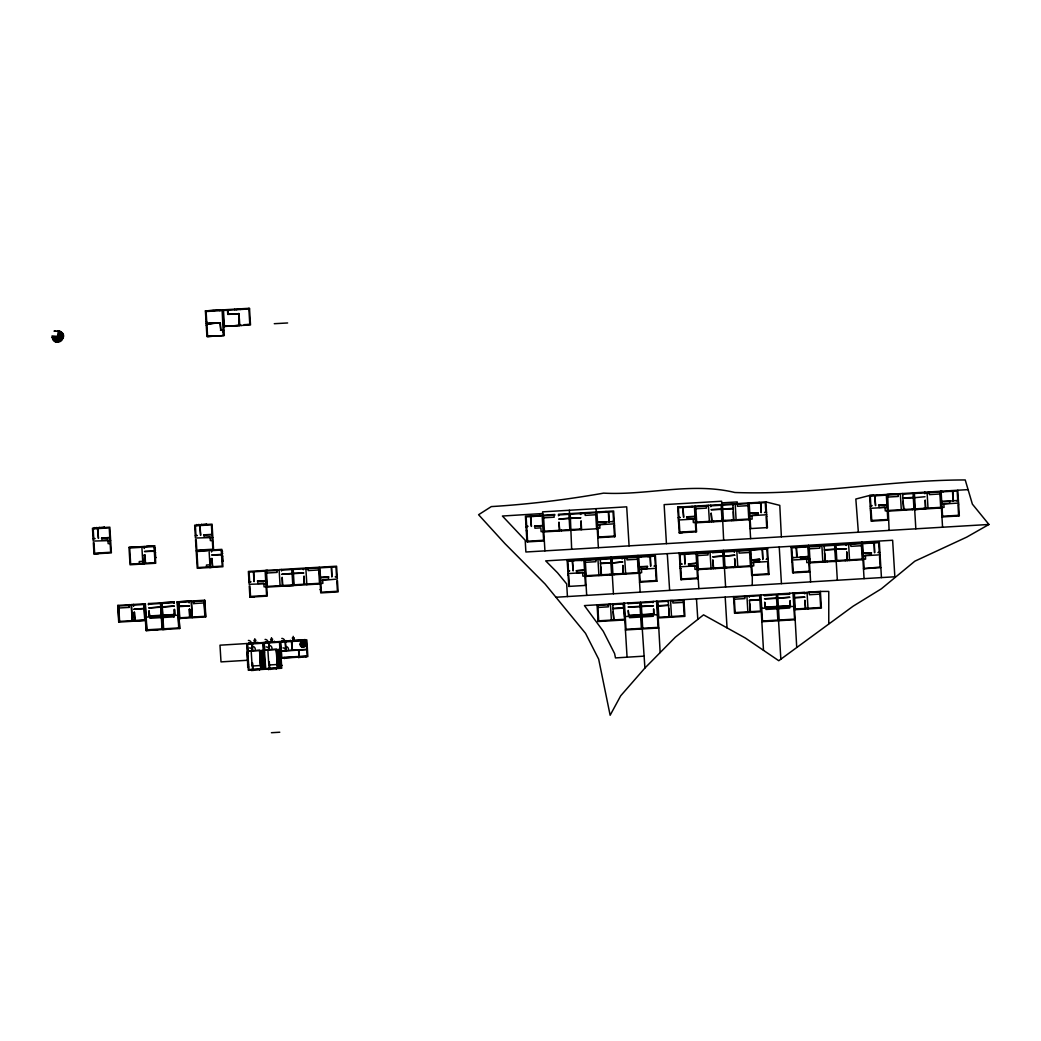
<?xml version="1.0" encoding="UTF-8"?>
<svg xmlns="http://www.w3.org/2000/svg" width="1041" height="1041" viewBox="0 0 1041 1041"><rect width="100%" height="100%" fill="white"/><g stroke="black" fill="none" stroke-linecap="round" stroke-linejoin="round"><path stroke-width="1.5" d="M57.242 342.112L58.218 330.752C72.649 334.773 53.546 350.843 52.05 335.944L63.41 336.92M61.992 332.951L61.77 335.618L57.828 335.293L60.534 335.514M253.887 640.267L255.058 643.039L255.891 640.15M270.582 639.252L271.766 642.024L272.586 639.122M292.3 637.925L293.471 640.696L294.304 637.795M55.785 341.799L59.675 331.077M301.643 646.864L304.18 641.763M260.601 652.759L261.499 651.028L262.605 652.642M277.296 651.744L278.194 650.013L279.3 651.627M54.47 341.11L60.99 331.767M597.066 604.821L598.055 621.529L624.782 619.942L623.156 603.949L623.793 603.207L627.072 657.196M644.913 668.036L620.709 695.778L610.143 715.258L598.666 659.161L585.536 633.357L545.107 584.027L504.924 543.61L478.587 514.722L491.326 506.59C528.958 504.286 566.486 499.693 603.611 493.135C647.567 495.516 691.432 481.931 734.842 492.497C811.941 495.347 888.194 480.005 965.228 479.953L972.385 504.143L988.95 524.469L966.725 537.117L914.857 561.177L881.389 588.79L853.047 606.252L778.772 660.71L745.382 638.055L703.547 614.854L675.401 637.118L644.913 668.036L640.488 602.245M301.448 645.967L304.388 642.661L304.922 643.624M581.594 560.552L581.555 559.876L596.545 558.991L596.584 559.655L585.276 560.331L586.226 576.363L585.562 576.402L586.187 575.699L611.574 574.19L610.664 558.822L600.592 559.42L600.319 560.266M625.381 629.961L642.089 628.972L642.713 628.257L641.204 602.869L653.227 602.153M750.431 554.567L750.145 549.739L750.847 550.377L767.516 548.711L765.851 548.815M752.266 585.393L752.292 574.723L768.336 573.773M810.119 562.166L809.482 562.882L810.119 562.166L835.507 560.657L834.596 545.289L824.524 545.887L824.238 546.746M53.364 340.108L62.096 332.769M300.55 645.888L305.286 642.739M52.57 338.845L62.889 334.018M52.115 337.427L63.345 335.436M148.72 603.559L148.512 604.613L148.46 603.585L174.107 602.036L174.172 603.064L173.509 602.088M206.834 323.699L220.015 322.84M274.277 323.699L287.615 322.97M643.793 656.155L615.478 657.912L614.606 653.592L603.26 631.275L584.417 605.589L804.732 592.342L804.823 593.851L804.446 593.032L794.374 593.63L794.608 597.469L805.031 597.183L794.621 597.807L795.298 608.998L820.685 607.489L819.761 592.121L793.671 593.006L796.703 646.968M302.619 644.34L305.455 645.589M225.871 326.249L239.261 325.391M218.675 335.762L207.601 336.399M174.107 602.036L161.407 602.791L163.008 629.519M721.699 502.881L737.249 501.931L737.353 503.597M958.618 515.959L957.993 504.781L958.657 504.742M177.178 601.867L178.115 601.802L179.703 628.517L177.855 601.828L177.178 601.867L178.727 627.905M263.412 651.419L264.479 651.354M222.787 309.867L224.309 335.553L206.938 336.581L205.402 310.895L249.502 308.279L250.504 324.974L224.375 326.34M249.541 308.943L223.49 310.491L224.44 326.523M206.17 323.738L220.002 322.749M220.015 322.983L206.847 323.764L220.354 322.892L220.783 330.27L223.321 330.114L223.294 332.613M244.088 324.688L249.788 324.35L248.838 308.318M220.549 335.775L207.601 336.542L206.118 311.519L222.149 310.569L223.347 335.462M221.108 335.749L223.633 335.449M542.712 513.525L502.413 516.024L525.185 540.24L525.887 552.003L988.95 524.469M968.078 489.621L869.586 495.477L855.832 499.029L858.357 532.224M695.57 514.866L696.585 531.808L679.2 532.836L677.678 507.149L765.89 501.905L779.787 505.366L781.375 536.805M887.674 495.074L898.982 494.397L898.943 493.733L887.635 494.397L889.105 530.403M941.129 491.899L957.16 490.936L957.733 500.435M608.92 521.814L608.334 511.977L596.961 512.653L598.458 537.677M749.208 503.558L765.252 502.608L765.825 512.107L764.51 512.523L766.514 512.406M902.716 495.009L902.989 494.163L913.061 493.564L913.972 508.932L888.585 510.441M732.942 505.392L732.552 504.56M887.791 497.077L898.318 496.453L898.201 494.449M939.906 493.994L929.379 494.618L929.262 492.601M543.636 517.832L554.163 517.208L554.046 515.204M595.751 514.761L585.224 515.386L585.107 513.356M695.882 508.75L706.41 508.125L706.292 506.121M747.998 505.666L737.47 506.29L737.353 504.273M902.885 498.014L913.295 497.403M925.033 496.726L914.649 497.676M569.128 518.158L558.757 519.108L569.154 518.496M570.468 518.106L580.891 517.819L570.494 518.431M721.374 509.075L710.977 509.687L721.4 509.4M722.714 509.01L733.111 508.398M902.911 498.353L913.308 497.728M722.74 509.348L733.137 508.724M128.993 547.397L154.693 545.874L155.721 563.246L130.034 564.782L128.993 547.397L133.508 547.137M134.849 547.045L140.171 546.733L140.21 547.397L129.709 548.021L130.659 564.066L155.018 562.621L154.055 546.577L144.556 547.15L144.309 548.503L144.178 546.499M146.378 546.369L154.693 545.874M903.094 501.359L903.913 509.53M733.319 511.73L733.463 519.914M941.689 501.398L950.069 501.228M597.534 522.153L605.914 521.996M749.78 513.07L758.16 512.901L749.793 513.395M941.715 501.723L958.397 500.396L956.419 500.851M597.547 522.491L614.268 521.489M93.091 538.731L95.108 538.613L93.742 538.353L93.183 528.854L109.227 527.891L110.671 552.25L94.627 553.2L94.002 542.699L93.339 542.738L94.002 553.916L98.518 553.643M888.493 520.136L871.109 521.164L870.354 508.32L887.062 507.331M941.845 504.065L958.553 503.076L959.321 515.92L941.949 516.948M597.69 524.833L614.398 523.831L615.166 536.688L597.794 537.716M678.446 519.993L695.154 519.004M749.936 515.737L766.644 514.748L767.412 527.592L766.749 527.631L766.085 516.453L766.749 516.414M614.502 525.51L613.839 525.549L614.502 536.727M195.292 535.699L197.296 535.581L195.942 535.321L195.383 525.822L211.427 524.872L212.871 549.219L196.827 550.182L196.202 539.667L195.539 539.706L197.23 568.256L222.93 566.733L221.889 549.362L196.202 550.884L202.058 550.533M915.312 508.854L940.7 507.344M544.43 531.196L559.42 530.311M571.158 529.609L581.216 529.01L581.073 520.825L581.594 529.661L579.525 529.114M696.676 522.114L722.064 520.604M723.404 520.526L748.791 519.004M942.053 507.527L944.057 507.409L943.836 503.61L949.795 503.258L949.678 501.255M597.898 528.294L599.902 528.164L599.681 524.378L605.641 524.013L605.511 522.009M750.145 519.199L752.149 519.082L751.927 515.282L757.887 514.931L757.77 512.927M887.96 511.144L925.748 508.893L925.228 500.057L925.384 508.255M942.079 507.93L914.688 509.556M544.924 550.871L543.805 531.912L597.924 528.685M710.717 505.184L710.808 506.681L711.081 505.835L721.153 505.236L722.103 521.268L696.052 522.816L696.715 522.777L695.765 506.746L707.073 506.069L707.034 505.405M750.171 519.602L720.411 521.372L720.372 520.695M142.357 564.04L144.192 563.936M942.573 516.245L958.618 515.295M598.419 537.013L614.463 536.05M679.2 532.836L682.545 532.641M750.04 528.62L767.412 527.592L766.749 527.631M209.566 567.527L211.401 567.423M292.482 568.815L293.484 585.523L280.12 586.317L279.118 569.609L336.594 566.2L337.349 579.043L320.003 580.592M266.587 573.044L277.114 572.42L276.997 570.416M318.702 569.961L308.175 570.585L308.058 568.568M292.092 573.37L281.708 574.32L292.105 573.695M293.419 573.305L303.842 573.018L293.445 573.643M555.959 597.248L894.844 576.779L892.631 540.253L545.692 560.878L557.547 572.81L566.681 583.936L567.436 596.558M810.015 571.86L792.643 572.901L791.121 547.202L798.798 546.746L796.495 547.553L797.081 557.39M798.239 546.785L864.954 542.816L864.993 543.48M751.797 566.408L697.678 569.622L698.342 569.583L697.392 553.552L708.713 552.875L708.674 552.211L679.305 553.955L685.993 553.565M697.548 578.653L696.065 553.63L693.683 553.109L767.516 548.711L769.039 574.398L751.667 575.439L750.613 557.768M850.783 543.662L850.003 544.378M872.644 542.361L862.612 542.96M626.864 557.182L638.133 556.519M611.288 558.106L612.004 558.744L637.391 557.234L638.341 573.266M696.065 553.63L684.692 554.306L684.939 564.17L684.366 554.332M734.191 551.366C734.478 554.163 734.556 549.128 734.517 551.34L724.12 551.964L725.07 567.996M320.485 577.365L328.839 576.857L320.511 577.69M337.219 576.701L335.215 576.818L336.529 576.402L335.957 566.903L319.925 567.852L321.37 592.212L337.414 591.262L336.79 580.748L337.453 580.709L338.117 591.887L320.745 592.915L319.21 567.228M809.325 548.802L819.853 548.178L819.722 546.174M585.393 562.335L595.92 561.711L595.803 559.707M697.509 555.556L708.036 554.931L707.919 552.927M749.637 552.472L739.11 553.109L738.98 551.079M861.441 545.731L850.913 546.356L850.783 544.326M637.508 559.251L626.981 559.876L626.864 557.859M723.014 555.881L712.63 556.831L723.027 556.219M824.42 549.752L834.817 549.128M836.157 549.075L846.58 548.789L836.522 549.049M600.488 563.272L610.885 562.66M600.514 563.61L610.911 562.986M824.433 550.09L834.843 549.466M824.615 553.096L825.435 561.255M600.696 566.616L601.516 574.788M733.45 567.501L735.102 566.733L734.621 558.562L735.48 567.384L735.44 566.707M320.849 583.494L322.853 583.376L322.632 579.577L328.592 579.225L328.475 577.221M266.756 587.111L280.12 586.317M284.128 586.083L320.212 583.936M863.223 553.122L871.59 552.966L863.236 553.461M639.291 566.655L647.671 566.486L639.304 566.981M759.774 559.381L751.407 559.876L759.774 559.381L751.433 560.214L759.396 559.733L759.514 561.737L753.554 562.101L753.775 565.888L751.771 566.005M768.141 559.212L766.137 559.329L767.451 558.926L766.892 549.414M879.944 552.472L877.94 552.589L879.255 552.172L878.695 542.673L862.651 543.623L864.147 568.646M656.025 565.992L654.021 566.109L655.336 565.692L654.763 556.193L638.719 557.143L640.215 582.166M791.876 560.058L809.924 558.978M863.379 555.803L880.087 554.814L881.441 577.586M567.957 573.578L585.328 572.55M638.784 569.362L656.155 568.334L656.923 581.177L639.551 582.205L638.302 561.333M680.072 566.798L696.78 565.81M751.576 562.556L768.284 561.554M320.003 589.609L321.083 589.544M880.192 556.48L879.515 556.519L880.165 567.345M656.259 570L655.596 570.039L656.259 581.216L656.923 581.177M767.711 563.259L768.375 563.22L767.711 563.259L768.375 574.437L769.039 574.398M836.847 560.579L862.234 559.069M612.915 574.111L638.302 572.602M698.303 568.92L723.703 567.41L722.779 552.042L712.721 552.641C710.196 552.94 720.853 550.247 723.417 551.34M723.703 567.41L722.051 568.178M725.03 567.332L750.431 565.823L751.134 566.447M639.655 572.784L641.659 572.667L641.438 568.867L647.398 568.516L647.281 566.512M863.588 559.264L865.592 559.134L865.357 555.347L871.317 554.996L871.2 552.992M809.482 562.882L836.886 561.255L835.923 545.211L861.323 543.701L862.273 559.733M863.601 559.655L833.854 561.424L833.815 560.761M585.562 576.402L612.29 574.814L613.435 593.773M639.681 573.188L609.922 574.957L609.883 574.281M249.007 581.945L251.011 581.828L249.658 581.568L249.085 572.069L265.13 571.119L266.587 595.465L250.543 596.428L249.918 585.914L249.241 585.953L249.905 597.131L254.42 596.857M146.924 629.805L145.376 603.741L133.378 604.483L133.469 605.979L133.755 605.12L144.074 604.496L144.998 619.863L119.338 621.399L118.427 606.031L130.008 605.328L129.969 604.665L117.711 605.407L118.713 622.115L132.337 621.282L131.348 604.6L133.638 604.444L133.729 605.94L134.016 605.107M131.348 604.6L132.077 621.295L145.415 620.189M148.499 604.248L160.782 603.494L162.292 628.881L146.664 629.831L145.115 603.78L144.439 603.819L146.039 630.547L179.703 628.517M118.544 608.035L129.331 607.384L129.214 605.394M204.335 602.921L193.548 603.585L193.418 601.581M160.991 606.864L148.707 607.957L161.004 607.202M162.058 606.825L174.354 606.07L162.071 607.163M144.309 608.334L133.664 609.323L144.322 608.66M880.139 567.02L863.47 568.685L880.855 567.657M640.176 581.503L656.22 580.553M656.155 568.334L655.401 555.491L567.189 560.735L568.828 586.421M679.253 552.94L680.84 579.642L681.504 579.603L680.84 568.425L680.176 568.464L680.84 568.425M751.667 575.439L752.331 575.4L750.847 550.377M149.527 615.96L161.485 615.231M162.552 615.192L174.511 614.463M161.498 615.569L149.475 616.285L149.162 610.95M162.838 615.491L174.862 614.776L174.55 609.414L174.25 614.476M161.238 615.608L149.214 616.324L148.889 610.963L149.787 615.934M162.578 615.517L174.602 614.815L174.211 609.453M178.909 615.153L145.506 617.17M161.628 617.573L150.138 618.276L150.008 616.272M162.695 617.534L174.185 616.832L174.068 614.841M178.844 618.536L180.848 618.419M136.085 621.074L145.701 620.488M179.117 618.497L205.832 616.91L204.843 600.202L192.598 600.956L192.637 601.62L204.218 600.917L205.129 616.285L179.468 617.834L178.558 602.466L188.889 601.828L188.941 602.661L188.915 601.178L191.479 600.995L192.208 617.716L191.219 601.034L177.451 601.841L179 627.892L163.372 628.842L161.849 603.455L174.146 602.7M597.105 605.498L609.089 604.782L609.05 604.118M623.156 603.949L613.097 604.548L612.811 605.394M627.84 603.663L639.864 602.947L641.373 628.348L626.005 629.258L624.457 603.194M734.36 599.213L744.888 598.588L744.77 596.584M819.892 594.125L809.364 594.749L809.234 592.745M597.885 607.463L608.412 606.838L608.295 604.834M683.417 602.375L672.889 602.999L672.772 600.995M776.534 598.081L764.51 598.796L776.56 598.406M777.874 598.002L789.898 597.287L777.887 598.328M640.072 606.33L628.035 607.046L640.085 606.656M641.399 606.239L653.449 605.862L641.425 606.578M613.67 619.929L612.993 608.399L623.39 607.788M759.865 599.538L749.455 600.163L750.145 611.692M749.481 600.488L759.878 599.876M613.006 608.738L623.403 608.113M749.663 603.494L750.483 611.666M613.188 611.744L614.008 619.915M777.028 606.448L765.343 607.137L764.706 602.14L765.031 607.489L777.054 606.773M778.369 606.356L790.067 605.667L790.093 600.618L790.418 605.979L778.395 606.695M640.566 614.684L628.868 615.387L628.244 610.377L628.556 615.738L640.579 615.023M641.894 614.606L653.592 613.917L653.631 608.868L653.943 614.229L641.92 614.945M761.726 608.308L777.093 607.397M778.434 607.319L793.802 606.409M624.587 616.597L657.99 614.619M640.696 617.027L629.48 617.69L629.363 615.686M642.037 616.949L653.267 616.285L653.149 614.281M777.172 608.777L765.955 609.453L765.825 607.45M778.512 608.699L789.729 608.035L789.612 606.031M598.015 620.865L624.08 619.317M658.185 617.951L684.913 616.363L683.924 599.668M794.66 609.714L821.388 608.113L820.399 591.418L808.415 592.134M248.695 643.169L251.037 643.026M253.366 642.883L257.882 642.609M265.403 642.141L267.732 641.998M270.074 641.855L274.59 641.581M282.098 641.126L284.271 640.996M286.444 640.866L290.452 640.618M292.963 640.462L304.818 639.734M247.42 644.184L262.787 643.247L264.336 668.634L248.968 669.571L247.251 644.197M264.115 643.169L279.482 642.219L281.031 667.606L265.663 668.556L263.959 643.169M300.081 644.483L305.755 644.145M247.823 650.859L259.69 650.3L260.627 665.511L252.104 666.019L251.18 650.82M264.531 649.844L276.399 649.285L277.322 664.483L268.812 665.004L267.875 649.805M247.849 651.198L259.703 650.469M264.544 650.183L276.412 649.454M259.716 650.638L263.217 650.43M276.412 649.623L279.925 649.402M792.995 593.045L794.556 619.109L762.48 621.009L760.932 594.958M246.717 652.434L247.784 652.369M259.769 651.536L263.282 651.328M276.477 650.521L281.187 650.339M763.495 650.339L761.856 621.711L795.259 619.733M281.356 650.833L306.744 649.389M259.821 652.434L263.334 652.226M276.529 651.419L280.029 651.198M281.369 651.159L306.757 649.61M246.769 653.436L247.849 653.371M263.477 652.421L264.544 652.356M259.873 653.332L263.386 653.11M276.581 652.317L280.094 652.095M259.938 654.229L263.438 654.008M276.633 653.201L280.146 652.993M280.276 653.071L281.356 653.006M259.99 655.127L263.49 654.906M276.685 654.099L280.198 653.891M260.042 656.025L263.555 655.804M276.75 654.997L281.46 654.841M260.094 656.923L263.607 656.702M276.802 655.895L280.302 655.687M260.146 657.808L263.659 657.6M276.854 656.793L280.367 656.585M260.211 658.706L263.711 658.498M276.906 657.691L280.419 657.483M284.453 657.743L298.481 656.884M299.821 656.806L305.833 656.442M247.732 660.254L221.004 661.894L219.989 645.186L306.835 639.89L307.85 656.585L281.135 658.224M260.263 659.604L263.763 659.395M276.958 658.589L280.471 658.367M260.315 660.501L263.828 660.293M277.023 659.487L280.523 659.265M260.367 661.399L263.88 661.191M277.075 660.384L280.576 660.163M260.419 662.297L263.933 662.076M277.127 661.282L280.641 661.061M260.484 663.195L263.985 662.974M277.179 662.18L280.693 661.959M247.485 664.965L248.552 664.9M260.536 664.093L265.247 663.885M277.231 663.065L280.745 662.857M260.588 664.991L264.102 664.77M277.296 663.963L280.797 663.755M260.64 665.889L264.154 665.667M277.348 664.861L280.849 664.652M247.602 666.969L248.669 666.904M264.31 665.954L265.377 665.889M260.705 666.774L265.403 666.383M277.4 665.759L282.111 665.368M260.757 667.671L264.258 667.463M277.453 666.656L280.966 666.448M253.497 669.701L259.508 669.324M270.205 668.673L276.216 668.309M205.402 310.895L212.091 310.504M212.52 310.478L219.768 310.036L219.807 310.712M236.333 309.724L238.441 308.93M206.053 321.734L206.717 321.695M206.821 323.53L220.185 322.905M206.261 325.404L206.938 325.365M223.776 326.562L239.443 325.378M219.937 322.749L220.77 329.932M224.01 330.413L220.458 330.283M94.458 527.839L96.8 527.696M99.142 527.553L104.321 527.253M196.658 524.807L199 524.664M201.342 524.534L206.521 524.222M109.786 537.403L101.445 538.236L109.812 537.729M211.987 534.371L203.633 534.866L212.013 534.71M951.11 490.623L950.147 491.352L952.489 491.222L953.075 501.046M873.933 495.217L869.586 495.477L870.354 508.32M677.678 507.149L682.024 506.889M748.505 502.933L749.169 502.894L750.704 528.581M759.201 502.296L758.238 503.024L760.581 502.881L761.166 512.719L760.919 502.868M110.151 543.532L108.147 543.649L107.926 539.863L101.966 540.214L101.849 538.21M212.351 540.5L210.347 540.617L210.126 536.831L204.166 537.182L204.049 535.178M154.276 547.904L155.343 547.839M886.906 504.651L878.539 505.145L886.919 504.989M694.998 516.323L686.631 516.817L695.011 516.661M678.303 517.65L680.307 517.533L678.953 517.273L678.381 507.774L694.425 506.824L695.909 531.847M526.069 527.071L526.746 527.032M678.316 517.989L678.966 517.611M94.002 553.916L111.374 552.875L109.852 527.188L92.467 528.229L93.235 541.073L110.645 540.552M154.406 550.247L155.486 550.182M154.315 550.923L144.478 551.509L154.341 551.262M870.445 509.986L871.122 509.947L871.785 521.125M154.549 552.589L155.616 552.524M526.291 530.754L526.967 530.715M678.537 521.658L679.213 521.619L679.877 532.797M887.27 510.78L885.266 510.91L885.032 507.11L879.072 507.461L878.955 505.458M144.699 555.243L142.695 555.36L143.059 561.32L139.26 561.541L139.377 563.545M543.116 531.548L541.099 531.665L540.878 527.865L534.918 528.229L534.801 526.226M695.362 522.452L693.345 522.582L693.124 518.782L687.164 519.134L687.047 517.13M221.473 551.392L222.54 551.327M221.616 553.734L222.683 553.669M154.862 557.768L155.929 557.703M221.525 554.411L211.687 554.996L221.538 554.736M221.759 556.063L222.826 556.011M211.909 558.731L209.905 558.848L210.256 564.808L206.456 565.029L206.586 567.033M871.746 520.461L887.778 519.498M527.592 541.216L543.623 540.266M679.838 532.133L695.869 531.17M544.339 540.891L526.954 541.932L525.432 516.232L554.788 514.488L554.827 515.165L543.519 515.829L544.469 531.873M222.058 561.255L223.125 561.19M267.433 570.312L248.383 571.444L249.15 584.287L266.561 583.767M693.683 553.109L696.689 552.927M791.121 547.202L797.796 546.811M573.864 560.331L567.189 560.735L583.936 560.409L585.419 585.432M638.68 556.48L641.061 557.013M648.712 555.881L647.749 556.61L650.091 556.48L650.677 566.304L650.43 556.454M750.808 549.7L753.19 550.234M767.516 548.711L759.826 549.167L762.207 549.7L762.793 559.538L762.546 549.674M265.702 580.618L257.335 581.112L265.715 580.956M266.067 586.747L264.063 586.877L263.828 583.077L257.869 583.428L257.752 581.425M686.995 553.5L687.034 554.163L680.02 554.58L680.58 564.092C684.379 563.675 678.225 565.302 680.606 564.417M808.428 556.388L800.087 557.221M584.508 569.908L576.167 570.741L584.521 570.247M680.58 564.092L681.92 564.014M696.624 563.129L688.283 563.962L696.637 563.467M791.746 557.716L808.454 556.714M791.759 558.041L792.409 557.677M791.98 561.724L792.643 561.685L793.307 572.862M568.048 575.244L568.724 575.205L569.388 586.382M808.792 562.517L806.788 562.634L806.567 558.848L800.607 559.199L800.49 557.195M584.873 576.037L582.869 576.167L582.635 572.368L576.675 572.719L576.558 570.715M696.989 569.271L694.985 569.388L694.763 565.588L688.804 565.953L688.674 563.936M249.905 597.131L267.29 596.103L265.767 570.403L277.739 569.7L277.778 570.364L266.47 571.041L267.381 586.408L292.768 584.899L291.857 569.531L281.799 570.13L281.512 570.975L281.421 569.479M178.115 601.802L189.189 601.138L189.28 602.635L188.629 601.867M179.052 606.265L189.475 605.979L178.805 606.63M178.792 606.304L189.202 605.992M681.465 578.939L697.509 577.989M793.268 572.186L809.312 571.236M680.957 579.642L698.212 578.614L698.823 588.62M568.711 586.421L586.096 585.393L586.695 595.4M145.233 617.183L145.909 617.118M146.039 630.547L157.829 629.818M168.187 629.206L162.734 629.545L161.147 602.83M668.361 602.088L667.971 601.282L657.912 601.88L658.823 617.248L684.21 615.738L683.299 600.371L671.979 601.047L671.939 600.371M658.133 605.719L668.53 605.107M658.159 606.057L668.556 605.433M668.738 608.438L668.882 616.649M642.713 628.257L658.081 627.346L656.533 601.295M642.089 628.972L658.784 627.983L657.196 601.256M271.415 732.721L279.769 732.226M611.223 556.987L612.017 570.26M145.376 603.741L144.712 603.78L146.3 630.508M173.847 602.075L173.834 603.09M239.3 324.792L238.714 313.796L239.313 324.987L241.46 325.521M55.615 330.869L54.666 330.869M54.015 331.116L59.506 331.233L58.192 331.116L61.94 333.575M820.399 591.418L828.766 591.418L828.766 623.702M58.725 342.047L57.736 336.438L63.085 338.377M303.36 642.232L304.388 642.661M300.368 643.052L302.918 644.314L304.479 646.682M60.144 341.604L57.736 336.438L62.408 339.704M57.736 336.438L61.406 340.797M301.343 641.946L302.918 644.314M725.616 587.007L723.352 550.312M696.468 598.848L697.808 619.395M667.281 553.656L669.636 590.39M725.187 597.092L727.047 627.879M639.551 582.205L640.15 592.16M304.805 639.473L304.87 640.54M305.82 656.168L305.885 657.248M302.736 641.477L303.087 647.151M299.808 656.546L299.873 657.613M298.91 650.091L299.301 656.442M298.572 650.118L298.962 656.455M298.468 656.624L298.533 657.691M293.211 636.363L293.471 640.696M292.937 640.202L293.002 641.269M291.844 641.464L292.391 650.326M291.506 641.49L292.053 650.339M290.439 640.345L290.504 641.412M286.431 640.592L286.496 641.659M285.494 641.855L286.041 650.716M285.169 641.881L285.702 650.729M284.258 640.722L284.323 641.79M284.44 657.483L284.505 658.55M282.085 640.853L282.15 641.933M280.107 641.516L281.747 668.244L248.344 670.274L246.704 643.559M280.654 650.365L280.823 653.045M280.38 650.378L281.304 665.42M278.168 649.519L279.209 666.552M276.581 649.61L277.622 666.643M276.255 649.636L277.283 666.669M274.564 641.321L274.629 642.388M276.203 668.036L276.268 669.116M271.493 637.678L271.766 642.024M270.061 641.594L270.126 642.661M268.968 642.87L269.385 649.714M268.955 645.381L269.125 648.218M268.63 642.883L269.046 649.74M270.192 668.413L270.257 669.48M269.294 661.959L269.684 668.309M267.719 641.737L267.784 642.804M268.955 661.985L269.346 668.322M268.851 668.491L268.916 669.558M268.344 668.517L268.409 669.584M265.377 641.881L265.442 642.948M264.284 643.156L264.7 650M263.412 642.531L265.039 669.259M263.685 651.406L264.596 666.435M261.473 650.534L262.514 667.567M259.886 650.625L260.927 667.671M259.547 650.651L260.588 667.684M257.869 642.336L257.934 643.403M259.495 669.064L259.56 670.131M254.798 638.706L255.058 643.039M253.353 642.609L253.418 643.676M252.26 643.885L252.677 650.729M252.247 646.396L252.416 649.246M251.922 643.911L252.338 650.755M253.484 669.428L253.549 670.495M252.586 662.974L252.976 669.324M251.024 642.752L251.089 643.819M252.247 663L252.638 669.35M252.143 669.506L252.208 670.573M251.649 669.545L251.714 670.612M248.682 642.896L248.747 643.963M247.589 644.171L248.005 651.015M246.977 652.421L247.862 666.956M957.798 490.233L958.553 503.076M952.827 491.196L953.413 501.033M943.471 491.755L941.09 491.222L942.612 516.909M940.413 491.261L940.96 500.37M941.233 504.924L942.56 527.227M940.739 508.008L939.789 491.977L914.401 493.486L915.351 509.517M928.429 491.977L928.468 492.64M927.089 492.731L928.012 508.099M924.759 492.198L924.85 493.72L924.46 492.887M923.692 508.346L923.731 509.023M913.686 492.848L913.868 495.737M914.115 500.057L915.833 528.815M912.28 509.023L912.319 509.7M905.605 509.426L905.644 510.09M902.625 493.512L903.614 510.22M900.322 493.642L901.285 509.687M886.958 494.436L887.01 495.113M887.83 520.175L886.333 495.152L870.289 496.102L870.862 505.601C874.648 505.197 868.506 506.824 870.875 505.939M883.952 494.618L883.991 495.295M877.277 495.022L874.974 495.828L875.559 505.666L874.635 495.841M880.087 554.814L879.32 541.958L871.642 542.413L874.024 542.947L874.596 552.784L874.349 542.934M861.896 542.075L862.846 558.132M862.937 559.694L864.069 578.64M848.584 543.792L849.573 560.5M847.283 560.631L846.749 551.795L846.906 559.98M845.995 544.612L846.372 545.445L846.32 543.923M845.214 560.084L845.253 560.748M835.168 543.662L835.767 553.695M836.027 558.249L837.341 580.253M827.127 561.164L827.166 561.828M824.147 545.25L825.149 561.945M821.856 545.38L822.845 562.088M820.477 545.458L820.516 546.135L809.195 546.798L810.158 562.843M808.441 545.25L808.688 549.388M808.974 554.202L810.614 581.867M809.351 571.899L807.868 546.876L791.824 547.839L792.383 557.338L793.749 557.599M805.487 546.356L805.526 547.019M807.035 592.212L808.024 608.92M805.695 608.386L804.875 600.215L805.357 608.399M796.17 547.579L796.755 557.416M789.664 593.24L789.716 594.281L777.679 594.632L779.188 620.02M779.241 546.993L781.44 583.624M778.512 620.059L780.841 659.122M777.848 620.098L776.339 594.71L764.328 595.79L764.276 594.749M765.89 501.905L766.644 514.748M761.856 621.711L761.257 611.692L734.53 613.279L733.541 596.584M751.511 502.751L751.55 503.428M749.494 519.641L750.626 538.639M748.83 519.68L747.88 503.636L736.56 504.312L736.521 503.649M750.47 566.486L749.507 550.455L738.199 551.131L738.16 550.455M749.195 595.647L749.286 597.157L749.572 596.298L759.631 595.699L760.542 611.067L735.154 612.576L734.243 597.209L745.564 596.532L745.512 595.868M746.904 595.79L747.893 612.485M736.143 520.435L735.18 503.727M736.781 550.546L737.77 567.241M733.84 520.565L732.851 503.87L732.89 504.534L722.493 505.158L723.443 521.19M731.771 520.019L731.81 520.695M722.324 513.629L721.634 501.241L664.132 504.625L666.435 543.636M722.597 518.197L723.651 540.24M713.697 521.099L713.736 521.762M715.323 567.905L715.362 568.581M712.005 521.203L711.185 513.031L711.706 521.879M713.632 568.009L712.812 559.837L713.332 568.698M708.414 505.314L709.415 522.022M710.053 552.133L711.042 568.828M695.05 506.108L695.219 508.789M696.624 551.899L697.21 561.776M697.548 567.397L698.212 578.614M692.044 506.29L692.083 506.954M685.368 506.694L683.065 507.501L683.651 517.338L682.727 507.514M670.56 600.462L671.549 617.157M668.27 600.592L669.22 616.623M637.951 555.4L638.016 556.519M629.089 545.861L626.695 506.837L542.608 511.86L542.803 515.204M626.031 557.234L626.07 557.898M628.178 603.65L627.801 602.999M624.652 557.312L625.654 574.02L623.351 574.151L622.83 565.315L622.973 573.513M622.063 558.145L622.115 558.991L622.362 557.456L622.401 558.119M621.282 573.604L621.321 574.281M614.398 523.831L613.643 510.988L558.47 514.267L558.549 515.776L558.835 514.918L568.906 514.319L569.817 529.687L559.759 530.285L558.939 522.127L559.459 530.975M612.264 521.619L613.578 521.203L613.006 511.704L608.66 511.951L609.245 521.788M612.004 558.744L612.954 574.775M612.72 603.884L612.993 608.399M605.953 511.443L605.992 512.12M610.429 604.014L611.379 620.072M603.207 574.684L603.246 575.348M599.265 511.847L599.304 512.51M600.228 558.77L601.217 575.478M596.064 508.659L596.259 512.029M597.248 528.724L598.38 547.696M596.584 528.763L595.634 512.732L570.247 514.241L571.665 549.284M597.924 558.9L598.926 575.608M597.768 605.459L598.679 620.826M584.274 512.732L584.313 513.408M584.495 558.575L584.951 566.122M585.133 569.336L586.096 585.393M580.305 513.642L580.696 514.475L580.644 512.953M574.879 560.279L572.576 561.086L573.162 570.923L572.238 561.099M569.336 510.259L569.531 513.616M568.126 529.791L568.165 530.455M567.892 561.359L568.464 570.858C572.251 570.455 566.109 572.082 568.477 571.197M561.45 530.181L561.489 530.858M543.662 540.93L542.764 525.744L534.41 526.239L542.738 525.419L542.179 515.907L530.819 516.583L531.404 526.421L530.481 516.609L526.134 516.87L526.707 526.369L528.034 526.291L526.72 526.707L527.631 541.893M539.798 515.386L539.837 516.05M533.122 515.776L533.161 516.453M331.624 567.163L331.871 577.013L331.285 567.176M305.846 568.022L306.848 584.73M303.595 568.828L303.308 569.7L303.256 568.854M304.506 584.196L304.024 576.024L304.18 584.222M282.71 585.497L282.215 577.313L282.371 585.51M248.096 324.454L248.135 325.117M240.471 308.813L240.51 309.476L238.779 308.917M239.352 318.546L239.729 324.948M238.714 313.445L239.43 325.638M253.77 571.795L254.017 581.646L253.431 571.808M234.772 309.151L234.811 309.815M227.849 310.231L228.07 314.07L239.066 313.757L227.758 314.421L227.511 310.257M213.093 310.439L213.132 311.103M222.28 551.34L222.423 553.682M222.553 556.024L222.865 561.203M213.574 549.856L212.052 524.157L194.667 525.198L195.435 538.041L212.845 537.52M212.715 566.668L211.883 558.327L212.377 566.694M211.388 549.986L211.505 551.99L211.765 550.624L221.265 550.064L222.214 566.109L197.868 567.553L196.905 551.509L207.419 550.884L207.38 550.221M209.046 550.116L210.074 567.501M206.508 523.948L206.573 525.015M201.329 524.261L201.381 525.328M200.054 525.549L200.64 535.373L199.729 525.562M204.583 600.241L205.571 616.923M203.945 600.943L204.869 616.298M198.987 524.404L199.052 525.471M196.645 524.534L196.71 525.614M193.691 601.555L193.808 603.546M190.139 617.17L189.657 608.985L189.54 617.209M178.831 602.44L179.742 617.794M177.855 601.828L177.972 603.832M173.795 614.854L173.912 616.845M162.123 603.442L163.632 628.803M160.522 603.533L162.032 628.907M155.07 547.865L155.213 550.195M155.356 552.537L155.656 557.716M150.281 616.259L150.398 618.237M148.785 603.559L148.785 604.574M145.506 563.181L145.011 554.827L145.18 563.207M141.849 546.629L142.877 564.014M143.814 604.522L144.725 619.876M134.927 620.462L134.445 612.264L134.328 620.488M134.172 612.303L134.666 620.475M134.107 612.303L134.588 620.475M128.954 605.407L129.071 607.397M118.687 606.018L119.611 621.373M117.984 605.394L118.973 622.076M104.308 526.98L104.373 528.047M99.129 527.293L99.181 528.36M97.854 528.568L98.44 538.405L97.529 528.594M96.787 527.436L96.852 528.503M94.445 527.566L94.51 528.633M658.784 627.983L660.15 652.577M285.95 650.885L285.924 650.521A3.006 3.006 0 0 0 282.944 647.892M284.792 641.412L284.792 641.23A3.006 3.006 0 0 0 281.786 638.406M269.19 649.896L269.164 649.532A3.006 3.006 0 0 0 266.171 646.903M252.482 650.911L252.456 650.547A3.006 3.006 0 0 0 249.476 647.918M251.388 643.455L251.388 643.273A3.006 3.006 0 0 0 248.383 640.436M924.798 492.198L924.798 492.861M917.004 508.75L917.004 509.413M838.539 560.474L838.539 561.151M726.722 567.228L726.722 567.905M725.096 520.422L725.096 521.086M614.606 574.007L614.606 574.671M572.849 529.505L572.849 530.181M285.781 646.539A2.681 2.681 0 0 1 288.461 649.22M265.078 639.421A3.006 3.006 0 0 1 268.084 642.245M269.125 645.381A2.85 2.85 0 0 1 271.961 648.218M252.416 646.396A2.85 2.85 0 0 1 255.266 649.246M653.188 601.49L652.915 602.544L653.188 601.49M318.585 567.944L293.198 569.453L294.109 584.821L319.496 583.298L318.585 567.944M622.635 561.984L612.251 562.934L622.635 561.984M734.751 555.204L724.367 556.154L734.751 555.204M306.21 640.592L280.823 642.141L281.76 657.509L307.147 655.96L306.21 640.592M189.878 617.183L189.384 609.024L189.8 617.196M301.33 646.682A2.85 2.85 0 0 0 305.755 644.496A2.85 2.85 0 0 0 301.656 641.763A2.85 2.85 0 0 0 301.33 646.682"/></g></svg>
